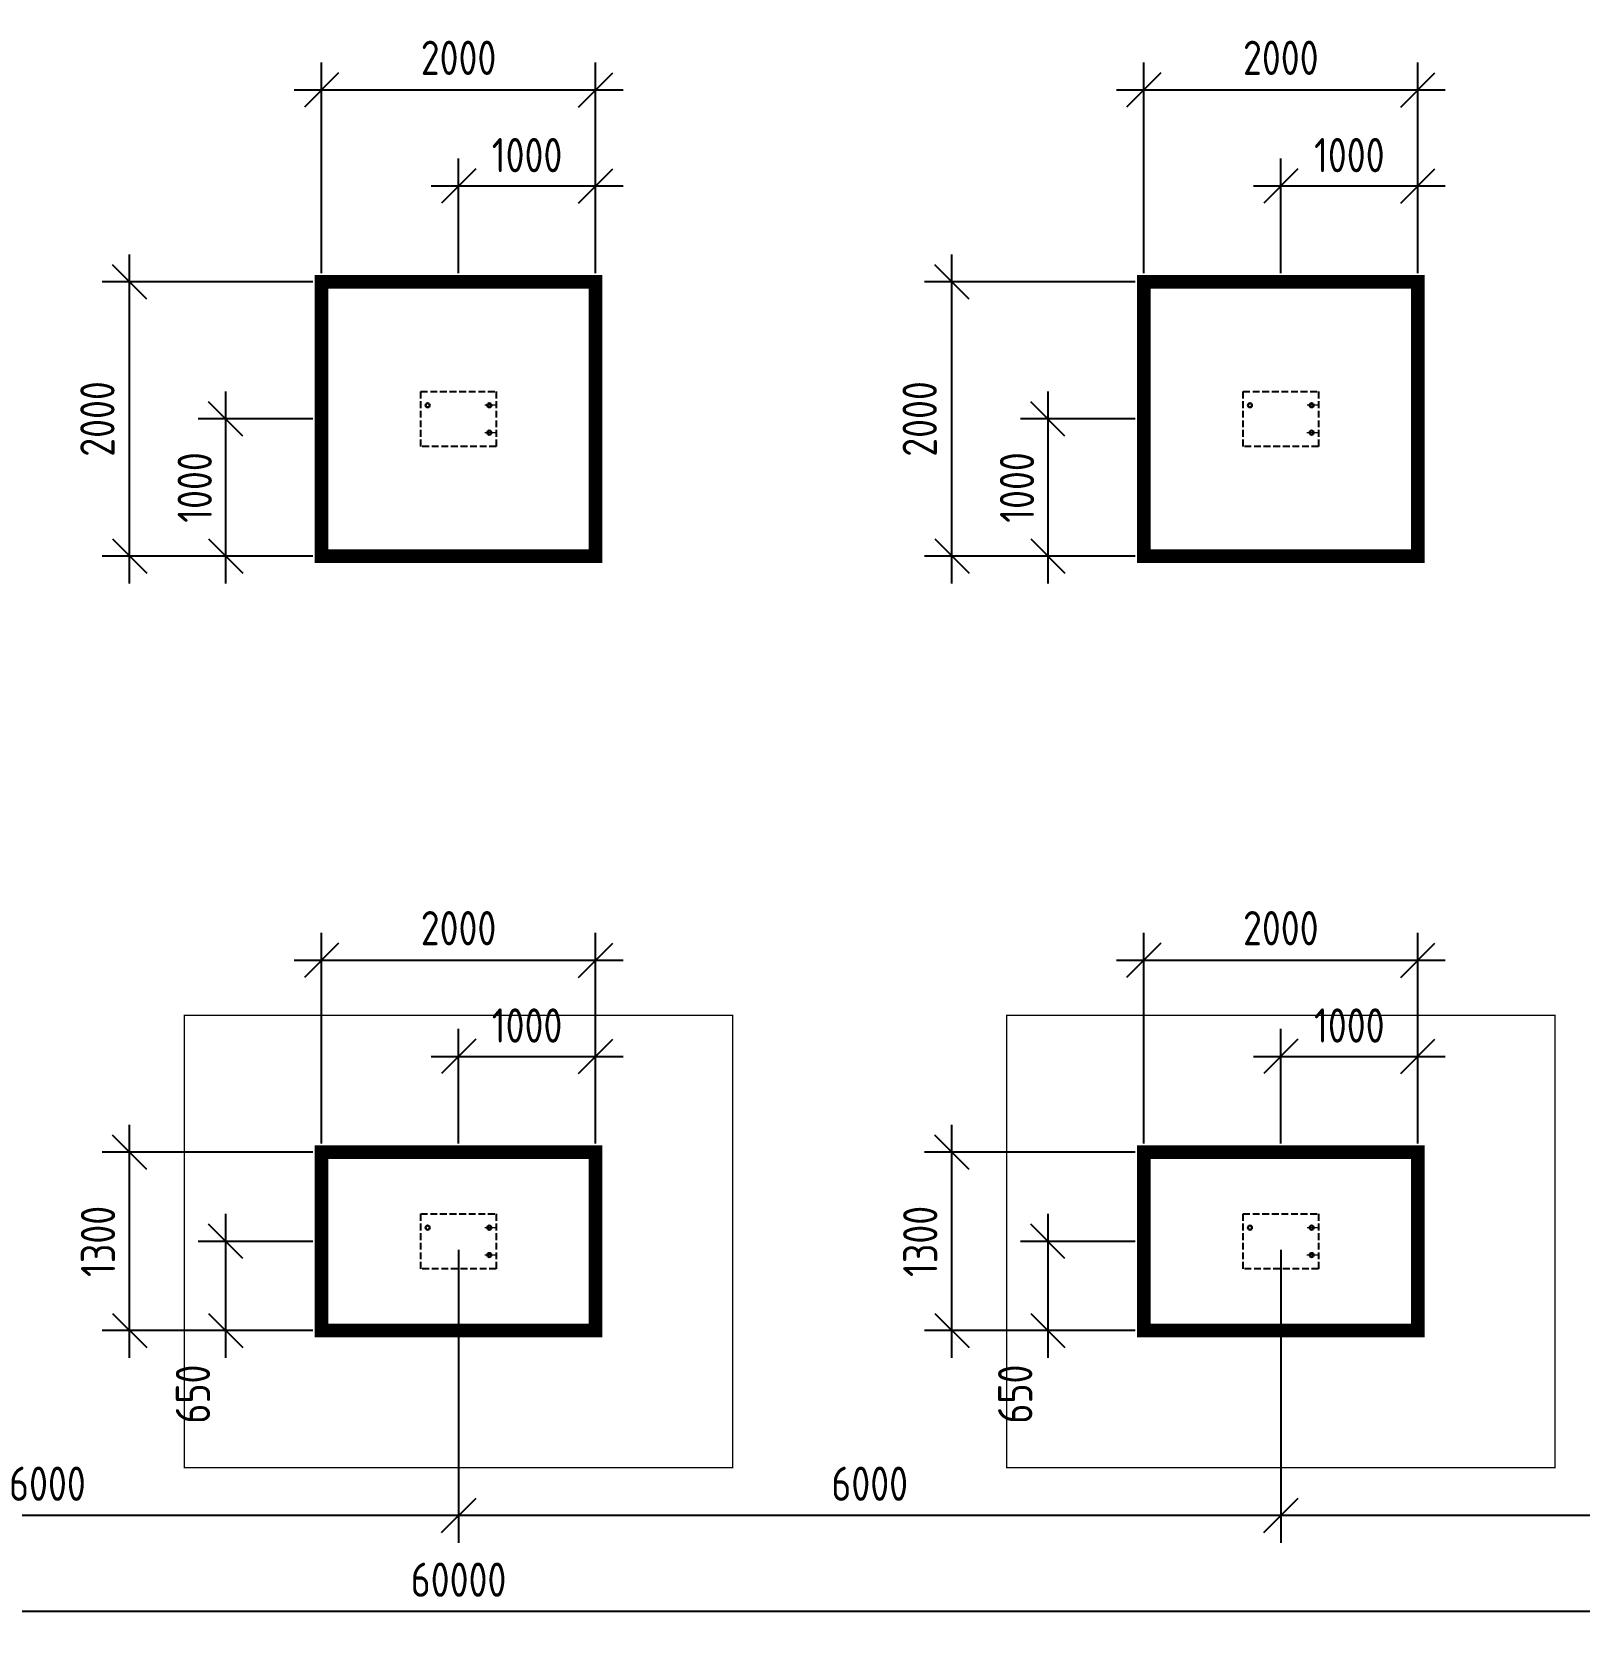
# Model space of a CAD drawing. Header units: inches. Extents: x -70075 to 28436, y 72758 to 118930.
# Drawn here: x -40064 to -28770, y 72758 to 84480 of the extents above; entities that cross this region are included whole.
import ezdxf

# ---------------------------------------------------------------- set-up
doc = ezdxf.new("R2010")
doc.units = ezdxf.units.IN
doc.header["$MEASUREMENT"] = 0
doc.linetypes.add('ГОСТ 2.303 4', pattern=[7, 5, -2, 0])
doc.linetypes.add('ГОСТ 2.303 6', pattern=[12, 8, -1.5, 1, -1.5])
doc.layers.add('Оси', color=151, linetype='Continuous', lineweight=18)
doc.styles.add('ГОСТ 2.304', font='CS_Gost2304.shx')
doc.dimstyles.new('СПДС', dxfattribs={"dimscale": 100, "dimtxt": 2.5, "dimasz": 2.5, "dimexe": 2, "dimexo": 0.625, "dimgap": 1, "dimtad": 1, "dimdec": 0, "dimtxsty": 'ГОСТ 2.304', "dimblk": 'OBLIQUE', "dimblk1": 'OBLIQUE', "dimblk2": 'OBLIQUE', "dimcen": 2.5, "dimdle": 2, "dimadec": 0, "dimazin": 2, "dimtfac": 0.75, "dimtdec": 4, "dimtmove": 1, "dimatfit": 3, "dimfxl": 1, "dimtfill": 1, "dimtolj": 1, "dimarcsym": 1})

# ---------------------------------------------------------------- blocks, each defined once
blk = doc.blocks.new('_Oblique')
at = {"color": 0, "linetype": 'ByBlock', "lineweight": -2}
blk.add_line((-0.5, -0.5), (0.5, 0.5), dxfattribs=at)
blk = doc.blocks.new('*D892')
at = {"color": 0, "lineweight": -2, "transparency": 16777216}
for p, q in [((-66952, 75596), (-66952, 72758)), ((-6952, 75596), (-6952, 72758)), ((-6752, 72958), (-67152, 72958))]:
    blk.add_line(p, q, dxfattribs=at)
at = {"layer": 'Defpoints', "color": 0, "transparency": 16777216}
for p in [(-66952, 75658), (-6952, 75658), (-66952, 72958)]:
    blk.add_point(p, dxfattribs=at)
at = {"color": 0, "lineweight": -2, "transparency": 16777216, "xscale": 250, "yscale": 250, "zscale": 250, "rotation": 180}
blk.add_blockref('_Oblique', (-66952, 72958), dxfattribs=at)
at = {"color": 0, "lineweight": -2, "transparency": 16777216, "xscale": 250, "yscale": 250, "zscale": 250}
blk.add_blockref('_Oblique', (-6952, 72958), dxfattribs=at)
at = {"color": 0, "lineweight": 25, "transparency": 16777216, "insert": (-36952, 73190), "char_height": 250, "attachment_point": 5, "style": 'ГОСТ 2.304', "bg_fill": 3, "box_fill_scale": 1.25, "bg_fill_color": 256, "bg_fill_true_color": 13158600, "bg_fill_transparency": 0}
blk.add_mtext('\\A1;60000', dxfattribs=at)
blk = doc.blocks.new('*D897')
at = {"color": 0, "lineweight": -2, "transparency": 16777216}
for p, q in [((-42952, 75596), (-42952, 73458)), ((-36952, 75596), (-36952, 73458)), ((-36752, 73658), (-43152, 73658))]:
    blk.add_line(p, q, dxfattribs=at)
at = {"layer": 'Defpoints', "color": 0, "transparency": 16777216}
for p in [(-42952, 75658), (-36952, 75658), (-42952, 73658)]:
    blk.add_point(p, dxfattribs=at)
at = {"color": 0, "lineweight": -2, "transparency": 16777216, "xscale": 250, "yscale": 250, "zscale": 250, "rotation": 180}
blk.add_blockref('_Oblique', (-42952, 73658), dxfattribs=at)
at = {"color": 0, "lineweight": -2, "transparency": 16777216, "xscale": 250, "yscale": 250, "zscale": 250}
blk.add_blockref('_Oblique', (-36952, 73658), dxfattribs=at)
at = {"color": 0, "lineweight": 25, "transparency": 16777216, "insert": (-39952, 73890), "char_height": 250, "attachment_point": 5, "style": 'ГОСТ 2.304', "bg_fill": 3, "box_fill_scale": 1.25, "bg_fill_color": 256, "bg_fill_true_color": 13158600, "bg_fill_transparency": 0}
blk.add_mtext('\\A1;6000', dxfattribs=at)
blk = doc.blocks.new('*D898')
at = {"color": 0, "lineweight": -2, "transparency": 16777216}
for p, q in [((-36952, 75596), (-36952, 73458)), ((-30952, 75596), (-30952, 73458)), ((-30752, 73658), (-37152, 73658))]:
    blk.add_line(p, q, dxfattribs=at)
at = {"layer": 'Defpoints', "color": 0, "transparency": 16777216}
for p in [(-36952, 75658), (-30952, 75658), (-36952, 73658)]:
    blk.add_point(p, dxfattribs=at)
at = {"color": 0, "lineweight": -2, "transparency": 16777216, "xscale": 250, "yscale": 250, "zscale": 250, "rotation": 180}
blk.add_blockref('_Oblique', (-36952, 73658), dxfattribs=at)
at = {"color": 0, "lineweight": -2, "transparency": 16777216, "xscale": 250, "yscale": 250, "zscale": 250}
blk.add_blockref('_Oblique', (-30952, 73658), dxfattribs=at)
at = {"color": 0, "lineweight": 25, "transparency": 16777216, "insert": (-33952, 73890), "char_height": 250, "attachment_point": 5, "style": 'ГОСТ 2.304', "bg_fill": 3, "box_fill_scale": 1.25, "bg_fill_color": 256, "bg_fill_true_color": 13158600, "bg_fill_transparency": 0}
blk.add_mtext('\\A1;6000', dxfattribs=at)
blk = doc.blocks.new('*D899')
at = {"color": 0, "lineweight": -2, "transparency": 16777216}
for p, q in [((-30952, 75596), (-30952, 73458)), ((-24952, 75596), (-24952, 73458)), ((-24752, 73658), (-31152, 73658))]:
    blk.add_line(p, q, dxfattribs=at)
at = {"layer": 'Defpoints', "color": 0, "transparency": 16777216}
for p in [(-30952, 75658), (-24952, 75658), (-30952, 73658)]:
    blk.add_point(p, dxfattribs=at)
at = {"color": 0, "lineweight": -2, "transparency": 16777216, "xscale": 250, "yscale": 250, "zscale": 250, "rotation": 180}
blk.add_blockref('_Oblique', (-30952, 73658), dxfattribs=at)
at = {"color": 0, "lineweight": -2, "transparency": 16777216, "xscale": 250, "yscale": 250, "zscale": 250}
blk.add_blockref('_Oblique', (-24952, 73658), dxfattribs=at)
at = {"color": 0, "lineweight": 25, "transparency": 16777216, "insert": (-27952, 73890), "char_height": 250, "attachment_point": 5, "style": 'ГОСТ 2.304', "bg_fill": 3, "box_fill_scale": 1.25, "bg_fill_color": 256, "bg_fill_true_color": 13158600, "bg_fill_transparency": 0}
blk.add_mtext('\\A1;6000', dxfattribs=at)
blk = doc.blocks.new('A$C7548783A')
at = {"linetype": 'ГОСТ 2.303 4', "ltscale": 10}
blk.add_lwpolyline([(-200, 275), (200, 275), (200, -275), (-200, -275)], close=True, dxfattribs=at)
at = {"lineweight": 30, "ltscale": 100}
for centre in [(100, 225), (-100, -225), (100, -225)]:
    blk.add_circle(centre, 15, dxfattribs=at)
at = {"layer": 'Оси', "linetype": 'ГОСТ 2.303 6', "ltscale": 10}
for p, q in [((-100, -271), (-100, -179)), ((100, -272), (100, -178))]:
    blk.add_line(p, q, dxfattribs=at)
blk = doc.blocks.new('*D926')
at = {"color": 0, "lineweight": -2, "transparency": 16777216}
for p, q in [((-66952, 75596), (-66952, 72758)), ((-6952, 75596), (-6952, 72758)), ((-6752, 72958), (-67152, 72958))]:
    blk.add_line(p, q, dxfattribs=at)
at = {"layer": 'Defpoints', "color": 0, "transparency": 16777216}
for p in [(-66952, 75658), (-6952, 75658), (-66952, 72958)]:
    blk.add_point(p, dxfattribs=at)
at = {"color": 0, "lineweight": -2, "transparency": 16777216, "xscale": 250, "yscale": 250, "zscale": 250, "rotation": 180}
blk.add_blockref('_Oblique', (-66952, 72958), dxfattribs=at)
at = {"color": 0, "lineweight": -2, "transparency": 16777216, "xscale": 250, "yscale": 250, "zscale": 250}
blk.add_blockref('_Oblique', (-6952, 72958), dxfattribs=at)
at = {"color": 0, "lineweight": 25, "transparency": 16777216, "insert": (-36952, 73190), "char_height": 250, "attachment_point": 5, "style": 'ГОСТ 2.304', "bg_fill": 3, "box_fill_scale": 1.25, "bg_fill_color": 256, "bg_fill_true_color": 13158600, "bg_fill_transparency": 0}
blk.add_mtext('\\A1;60000', dxfattribs=at)
blk = doc.blocks.new('*D931')
at = {"color": 0, "lineweight": -2, "transparency": 16777216}
for p, q in [((-42952, 75596), (-42952, 73458)), ((-36952, 75596), (-36952, 73458)), ((-36752, 73658), (-43152, 73658))]:
    blk.add_line(p, q, dxfattribs=at)
at = {"layer": 'Defpoints', "color": 0, "transparency": 16777216}
for p in [(-42952, 75658), (-36952, 75658), (-42952, 73658)]:
    blk.add_point(p, dxfattribs=at)
at = {"color": 0, "lineweight": -2, "transparency": 16777216, "xscale": 250, "yscale": 250, "zscale": 250, "rotation": 180}
blk.add_blockref('_Oblique', (-42952, 73658), dxfattribs=at)
at = {"color": 0, "lineweight": -2, "transparency": 16777216, "xscale": 250, "yscale": 250, "zscale": 250}
blk.add_blockref('_Oblique', (-36952, 73658), dxfattribs=at)
at = {"color": 0, "lineweight": 25, "transparency": 16777216, "insert": (-39952, 73890), "char_height": 250, "attachment_point": 5, "style": 'ГОСТ 2.304', "bg_fill": 3, "box_fill_scale": 1.25, "bg_fill_color": 256, "bg_fill_true_color": 13158600, "bg_fill_transparency": 0}
blk.add_mtext('\\A1;6000', dxfattribs=at)
blk = doc.blocks.new('*D932')
at = {"color": 0, "lineweight": -2, "transparency": 16777216}
for p, q in [((-36952, 75596), (-36952, 73458)), ((-30952, 75596), (-30952, 73458)), ((-30752, 73658), (-37152, 73658))]:
    blk.add_line(p, q, dxfattribs=at)
at = {"layer": 'Defpoints', "color": 0, "transparency": 16777216}
for p in [(-36952, 75658), (-30952, 75658), (-36952, 73658)]:
    blk.add_point(p, dxfattribs=at)
at = {"color": 0, "lineweight": -2, "transparency": 16777216, "xscale": 250, "yscale": 250, "zscale": 250, "rotation": 180}
blk.add_blockref('_Oblique', (-36952, 73658), dxfattribs=at)
at = {"color": 0, "lineweight": -2, "transparency": 16777216, "xscale": 250, "yscale": 250, "zscale": 250}
blk.add_blockref('_Oblique', (-30952, 73658), dxfattribs=at)
at = {"color": 0, "lineweight": 25, "transparency": 16777216, "insert": (-33952, 73890), "char_height": 250, "attachment_point": 5, "style": 'ГОСТ 2.304', "bg_fill": 3, "box_fill_scale": 1.25, "bg_fill_color": 256, "bg_fill_true_color": 13158600, "bg_fill_transparency": 0}
blk.add_mtext('\\A1;6000', dxfattribs=at)
blk = doc.blocks.new('*D933')
at = {"color": 0, "lineweight": -2, "transparency": 16777216}
for p, q in [((-30952, 75596), (-30952, 73458)), ((-24952, 75596), (-24952, 73458)), ((-24752, 73658), (-31152, 73658))]:
    blk.add_line(p, q, dxfattribs=at)
at = {"layer": 'Defpoints', "color": 0, "transparency": 16777216}
for p in [(-30952, 75658), (-24952, 75658), (-30952, 73658)]:
    blk.add_point(p, dxfattribs=at)
at = {"color": 0, "lineweight": -2, "transparency": 16777216, "xscale": 250, "yscale": 250, "zscale": 250, "rotation": 180}
blk.add_blockref('_Oblique', (-30952, 73658), dxfattribs=at)
at = {"color": 0, "lineweight": -2, "transparency": 16777216, "xscale": 250, "yscale": 250, "zscale": 250}
blk.add_blockref('_Oblique', (-24952, 73658), dxfattribs=at)
at = {"color": 0, "lineweight": 25, "transparency": 16777216, "insert": (-27952, 73890), "char_height": 250, "attachment_point": 5, "style": 'ГОСТ 2.304', "bg_fill": 3, "box_fill_scale": 1.25, "bg_fill_color": 256, "bg_fill_true_color": 13158600, "bg_fill_transparency": 0}
blk.add_mtext('\\A1;6000', dxfattribs=at)
blk = doc.blocks.new('*D968')
at = {"color": 0, "lineweight": -2, "transparency": 16777216}
for p, q in [((-36952, 76371), (-36952, 77208)), ((-35952, 76371), (-35952, 77208)), ((-37152, 77008), (-35752, 77008))]:
    blk.add_line(p, q, dxfattribs=at)
at = {"layer": 'Defpoints', "color": 0, "transparency": 16777216}
for p in [(-35952, 77008), (-36952, 76308), (-35952, 76308)]:
    blk.add_point(p, dxfattribs=at)
at = {"color": 0, "lineweight": -2, "transparency": 16777216, "xscale": 250, "yscale": 250, "zscale": 250, "rotation": 180}
blk.add_blockref('_Oblique', (-36952, 77008), dxfattribs=at)
at = {"color": 0, "lineweight": -2, "transparency": 16777216, "xscale": 250, "yscale": 250, "zscale": 250}
blk.add_blockref('_Oblique', (-35952, 77008), dxfattribs=at)
at = {"color": 0, "transparency": 16777216, "insert": (-36452, 77233), "char_height": 250, "attachment_point": 5, "style": 'ГОСТ 2.304', "bg_fill": 3, "box_fill_scale": 1.25, "bg_fill_color": 256, "bg_fill_true_color": 13158600, "bg_fill_transparency": 0}
blk.add_mtext('\\A1;1000', dxfattribs=at)
blk = doc.blocks.new('*D967')
at = {"color": 0, "lineweight": -2, "transparency": 16777216}
for p, q in [((-37952, 76371), (-37952, 77908)), ((-35952, 76371), (-35952, 77908)), ((-35752, 77708), (-38152, 77708))]:
    blk.add_line(p, q, dxfattribs=at)
at = {"layer": 'Defpoints', "color": 0, "transparency": 16777216}
for p in [(-37952, 77708), (-37952, 76308), (-35952, 76308)]:
    blk.add_point(p, dxfattribs=at)
at = {"color": 0, "lineweight": -2, "transparency": 16777216, "xscale": 250, "yscale": 250, "zscale": 250, "rotation": 180}
blk.add_blockref('_Oblique', (-37952, 77708), dxfattribs=at)
at = {"color": 0, "lineweight": -2, "transparency": 16777216, "xscale": 250, "yscale": 250, "zscale": 250}
blk.add_blockref('_Oblique', (-35952, 77708), dxfattribs=at)
at = {"color": 0, "transparency": 16777216, "insert": (-36952, 77943), "char_height": 250, "attachment_point": 5, "style": 'ГОСТ 2.304', "bg_fill": 3, "box_fill_scale": 1.25, "bg_fill_color": 256, "bg_fill_true_color": 13158600, "bg_fill_transparency": 0}
blk.add_mtext('\\A1;2000', dxfattribs=at)
blk = doc.blocks.new('*D966')
at = {"color": 0, "lineweight": -2, "transparency": 16777216}
for p, q in [((-38652, 75858), (-38652, 74808)), ((-38015, 75658), (-38852, 75658)), ((-38015, 75008), (-38852, 75008))]:
    blk.add_line(p, q, dxfattribs=at)
at = {"layer": 'Defpoints', "color": 0, "transparency": 16777216}
for p in [(-37952, 75658), (-38652, 75008), (-37952, 75008)]:
    blk.add_point(p, dxfattribs=at)
at = {"color": 0, "lineweight": -2, "transparency": 16777216, "xscale": 250, "yscale": 250, "zscale": 250}
for p, rotation in [((-38652, 75658), 90), ((-38652, 75008), 270)]:
    blk.add_blockref('_Oblique', p, dxfattribs=dict(at, rotation=rotation))
at = {"color": 0, "transparency": 16777216, "insert": (-38890, 74544), "char_height": 250, "attachment_point": 5, "rotation": 90, "style": 'ГОСТ 2.304', "bg_fill": 3, "box_fill_scale": 1.25, "bg_fill_color": 256, "bg_fill_true_color": 13158600, "bg_fill_transparency": 0}
blk.add_mtext('\\A1;650', dxfattribs=at)
blk = doc.blocks.new('*D965')
at = {"color": 0, "lineweight": -2, "transparency": 16777216}
for p, q in [((-39352, 74808), (-39352, 76508)), ((-38015, 76308), (-39552, 76308)), ((-38015, 75008), (-39552, 75008))]:
    blk.add_line(p, q, dxfattribs=at)
at = {"layer": 'Defpoints', "color": 0, "transparency": 16777216}
for p in [(-39352, 76308), (-37952, 76308), (-37952, 75008)]:
    blk.add_point(p, dxfattribs=at)
at = {"color": 0, "lineweight": -2, "transparency": 16777216, "xscale": 250, "yscale": 250, "zscale": 250}
for p, rotation in [((-39352, 76308), 90), ((-39352, 75008), 270)]:
    blk.add_blockref('_Oblique', p, dxfattribs=dict(at, rotation=rotation))
at = {"color": 0, "transparency": 16777216, "insert": (-39583, 75658), "char_height": 250, "attachment_point": 5, "rotation": 90, "style": 'ГОСТ 2.304', "bg_fill": 3, "box_fill_scale": 1.25, "bg_fill_color": 256, "bg_fill_true_color": 13158600, "bg_fill_transparency": 0}
blk.add_mtext('\\A1;1300', dxfattribs=at)
blk = doc.blocks.new('*D972')
at = {"color": 0, "lineweight": -2, "transparency": 16777216}
for p, q in [((-30952, 76371), (-30952, 77208)), ((-29952, 76371), (-29952, 77208)), ((-31152, 77008), (-29752, 77008))]:
    blk.add_line(p, q, dxfattribs=at)
at = {"layer": 'Defpoints', "color": 0, "transparency": 16777216}
for p in [(-29952, 77008), (-30952, 76308), (-29952, 76308)]:
    blk.add_point(p, dxfattribs=at)
at = {"color": 0, "lineweight": -2, "transparency": 16777216, "xscale": 250, "yscale": 250, "zscale": 250, "rotation": 180}
blk.add_blockref('_Oblique', (-30952, 77008), dxfattribs=at)
at = {"color": 0, "lineweight": -2, "transparency": 16777216, "xscale": 250, "yscale": 250, "zscale": 250}
blk.add_blockref('_Oblique', (-29952, 77008), dxfattribs=at)
at = {"color": 0, "transparency": 16777216, "insert": (-30452, 77233), "char_height": 250, "attachment_point": 5, "style": 'ГОСТ 2.304', "bg_fill": 3, "box_fill_scale": 1.25, "bg_fill_color": 256, "bg_fill_true_color": 13158600, "bg_fill_transparency": 0}
blk.add_mtext('\\A1;1000', dxfattribs=at)
blk = doc.blocks.new('*D971')
at = {"color": 0, "lineweight": -2, "transparency": 16777216}
for p, q in [((-31952, 76371), (-31952, 77908)), ((-29952, 76371), (-29952, 77908)), ((-29752, 77708), (-32152, 77708))]:
    blk.add_line(p, q, dxfattribs=at)
at = {"layer": 'Defpoints', "color": 0, "transparency": 16777216}
for p in [(-31952, 77708), (-31952, 76308), (-29952, 76308)]:
    blk.add_point(p, dxfattribs=at)
at = {"color": 0, "lineweight": -2, "transparency": 16777216, "xscale": 250, "yscale": 250, "zscale": 250, "rotation": 180}
blk.add_blockref('_Oblique', (-31952, 77708), dxfattribs=at)
at = {"color": 0, "lineweight": -2, "transparency": 16777216, "xscale": 250, "yscale": 250, "zscale": 250}
blk.add_blockref('_Oblique', (-29952, 77708), dxfattribs=at)
at = {"color": 0, "transparency": 16777216, "insert": (-30952, 77943), "char_height": 250, "attachment_point": 5, "style": 'ГОСТ 2.304', "bg_fill": 3, "box_fill_scale": 1.25, "bg_fill_color": 256, "bg_fill_true_color": 13158600, "bg_fill_transparency": 0}
blk.add_mtext('\\A1;2000', dxfattribs=at)
blk = doc.blocks.new('*D970')
at = {"color": 0, "lineweight": -2, "transparency": 16777216}
for p, q in [((-32652, 75858), (-32652, 74808)), ((-32015, 75658), (-32852, 75658)), ((-32015, 75008), (-32852, 75008))]:
    blk.add_line(p, q, dxfattribs=at)
at = {"layer": 'Defpoints', "color": 0, "transparency": 16777216}
for p in [(-31952, 75658), (-32652, 75008), (-31952, 75008)]:
    blk.add_point(p, dxfattribs=at)
at = {"color": 0, "lineweight": -2, "transparency": 16777216, "xscale": 250, "yscale": 250, "zscale": 250}
for p, rotation in [((-32652, 75658), 90), ((-32652, 75008), 270)]:
    blk.add_blockref('_Oblique', p, dxfattribs=dict(at, rotation=rotation))
at = {"color": 0, "transparency": 16777216, "insert": (-32890, 74544), "char_height": 250, "attachment_point": 5, "rotation": 90, "style": 'ГОСТ 2.304', "bg_fill": 3, "box_fill_scale": 1.25, "bg_fill_color": 256, "bg_fill_true_color": 13158600, "bg_fill_transparency": 0}
blk.add_mtext('\\A1;650', dxfattribs=at)
blk = doc.blocks.new('*D969')
at = {"color": 0, "lineweight": -2, "transparency": 16777216}
for p, q in [((-33352, 74808), (-33352, 76508)), ((-32015, 76308), (-33552, 76308)), ((-32015, 75008), (-33552, 75008))]:
    blk.add_line(p, q, dxfattribs=at)
at = {"layer": 'Defpoints', "color": 0, "transparency": 16777216}
for p in [(-33352, 76308), (-31952, 76308), (-31952, 75008)]:
    blk.add_point(p, dxfattribs=at)
at = {"color": 0, "lineweight": -2, "transparency": 16777216, "xscale": 250, "yscale": 250, "zscale": 250}
for p, rotation in [((-33352, 76308), 90), ((-33352, 75008), 270)]:
    blk.add_blockref('_Oblique', p, dxfattribs=dict(at, rotation=rotation))
at = {"color": 0, "transparency": 16777216, "insert": (-33583, 75658), "char_height": 250, "attachment_point": 5, "rotation": 90, "style": 'ГОСТ 2.304', "bg_fill": 3, "box_fill_scale": 1.25, "bg_fill_color": 256, "bg_fill_true_color": 13158600, "bg_fill_transparency": 0}
blk.add_mtext('\\A1;1300', dxfattribs=at)
blk = doc.blocks.new('*D1006')
at = {"color": 0, "lineweight": -2, "transparency": 16777216}
for p, q in [((-36952, 82721), (-36952, 83558)), ((-35952, 82721), (-35952, 83558)), ((-37152, 83358), (-35752, 83358))]:
    blk.add_line(p, q, dxfattribs=at)
at = {"layer": 'Defpoints', "color": 0, "transparency": 16777216}
for p in [(-35952, 83358), (-36952, 82658), (-35952, 82658)]:
    blk.add_point(p, dxfattribs=at)
at = {"color": 0, "lineweight": -2, "transparency": 16777216, "xscale": 250, "yscale": 250, "zscale": 250, "rotation": 180}
blk.add_blockref('_Oblique', (-36952, 83358), dxfattribs=at)
at = {"color": 0, "lineweight": -2, "transparency": 16777216, "xscale": 250, "yscale": 250, "zscale": 250}
blk.add_blockref('_Oblique', (-35952, 83358), dxfattribs=at)
at = {"color": 0, "transparency": 16777216, "insert": (-36452, 83583), "char_height": 250, "attachment_point": 5, "style": 'ГОСТ 2.304', "bg_fill": 3, "box_fill_scale": 1.25, "bg_fill_color": 256, "bg_fill_true_color": 13158600, "bg_fill_transparency": 0}
blk.add_mtext('\\A1;1000', dxfattribs=at)
blk = doc.blocks.new('*D1005')
at = {"color": 0, "lineweight": -2, "transparency": 16777216}
for p, q in [((-37952, 82721), (-37952, 84258)), ((-35952, 82721), (-35952, 84258)), ((-35752, 84058), (-38152, 84058))]:
    blk.add_line(p, q, dxfattribs=at)
at = {"layer": 'Defpoints', "color": 0, "transparency": 16777216}
for p in [(-37952, 84058), (-37952, 82658), (-35952, 82658)]:
    blk.add_point(p, dxfattribs=at)
at = {"color": 0, "lineweight": -2, "transparency": 16777216, "xscale": 250, "yscale": 250, "zscale": 250, "rotation": 180}
blk.add_blockref('_Oblique', (-37952, 84058), dxfattribs=at)
at = {"color": 0, "lineweight": -2, "transparency": 16777216, "xscale": 250, "yscale": 250, "zscale": 250}
blk.add_blockref('_Oblique', (-35952, 84058), dxfattribs=at)
at = {"color": 0, "transparency": 16777216, "insert": (-36952, 84293), "char_height": 250, "attachment_point": 5, "style": 'ГОСТ 2.304', "bg_fill": 3, "box_fill_scale": 1.25, "bg_fill_color": 256, "bg_fill_true_color": 13158600, "bg_fill_transparency": 0}
blk.add_mtext('\\A1;2000', dxfattribs=at)
blk = doc.blocks.new('*D1004')
at = {"color": 0, "lineweight": -2, "transparency": 16777216}
for p, q in [((-38652, 81858), (-38652, 80458)), ((-38015, 81658), (-38852, 81658)), ((-38015, 80658), (-38852, 80658))]:
    blk.add_line(p, q, dxfattribs=at)
at = {"layer": 'Defpoints', "color": 0, "transparency": 16777216}
for p in [(-37952, 81658), (-38652, 80658), (-37952, 80658)]:
    blk.add_point(p, dxfattribs=at)
at = {"color": 0, "lineweight": -2, "transparency": 16777216, "xscale": 250, "yscale": 250, "zscale": 250}
for p, rotation in [((-38652, 81658), 90), ((-38652, 80658), 270)]:
    blk.add_blockref('_Oblique', p, dxfattribs=dict(at, rotation=rotation))
at = {"color": 0, "transparency": 16777216, "insert": (-38877, 81158), "char_height": 250, "attachment_point": 5, "rotation": 90, "style": 'ГОСТ 2.304', "bg_fill": 3, "box_fill_scale": 1.25, "bg_fill_color": 256, "bg_fill_true_color": 13158600, "bg_fill_transparency": 0}
blk.add_mtext('\\A1;1000', dxfattribs=at)
blk = doc.blocks.new('*D1003')
at = {"color": 0, "lineweight": -2, "transparency": 16777216}
for p, q in [((-39352, 80458), (-39352, 82858)), ((-38015, 82658), (-39552, 82658)), ((-38015, 80658), (-39552, 80658))]:
    blk.add_line(p, q, dxfattribs=at)
at = {"layer": 'Defpoints', "color": 0, "transparency": 16777216}
for p in [(-39352, 82658), (-37952, 82658), (-37952, 80658)]:
    blk.add_point(p, dxfattribs=at)
at = {"color": 0, "lineweight": -2, "transparency": 16777216, "xscale": 250, "yscale": 250, "zscale": 250}
for p, rotation in [((-39352, 82658), 90), ((-39352, 80658), 270)]:
    blk.add_blockref('_Oblique', p, dxfattribs=dict(at, rotation=rotation))
at = {"color": 0, "transparency": 16777216, "insert": (-39587, 81658), "char_height": 250, "attachment_point": 5, "rotation": 90, "style": 'ГОСТ 2.304', "bg_fill": 3, "box_fill_scale": 1.25, "bg_fill_color": 256, "bg_fill_true_color": 13158600, "bg_fill_transparency": 0}
blk.add_mtext('\\A1;2000', dxfattribs=at)
blk = doc.blocks.new('*D1010')
at = {"color": 0, "lineweight": -2, "transparency": 16777216}
for p, q in [((-30952, 82721), (-30952, 83558)), ((-29952, 82721), (-29952, 83558)), ((-31152, 83358), (-29752, 83358))]:
    blk.add_line(p, q, dxfattribs=at)
at = {"layer": 'Defpoints', "color": 0, "transparency": 16777216}
for p in [(-29952, 83358), (-30952, 82658), (-29952, 82658)]:
    blk.add_point(p, dxfattribs=at)
at = {"color": 0, "lineweight": -2, "transparency": 16777216, "xscale": 250, "yscale": 250, "zscale": 250, "rotation": 180}
blk.add_blockref('_Oblique', (-30952, 83358), dxfattribs=at)
at = {"color": 0, "lineweight": -2, "transparency": 16777216, "xscale": 250, "yscale": 250, "zscale": 250}
blk.add_blockref('_Oblique', (-29952, 83358), dxfattribs=at)
at = {"color": 0, "transparency": 16777216, "insert": (-30452, 83583), "char_height": 250, "attachment_point": 5, "style": 'ГОСТ 2.304', "bg_fill": 3, "box_fill_scale": 1.25, "bg_fill_color": 256, "bg_fill_true_color": 13158600, "bg_fill_transparency": 0}
blk.add_mtext('\\A1;1000', dxfattribs=at)
blk = doc.blocks.new('*D1009')
at = {"color": 0, "lineweight": -2, "transparency": 16777216}
for p, q in [((-31952, 82721), (-31952, 84258)), ((-29952, 82721), (-29952, 84258)), ((-29752, 84058), (-32152, 84058))]:
    blk.add_line(p, q, dxfattribs=at)
at = {"layer": 'Defpoints', "color": 0, "transparency": 16777216}
for p in [(-31952, 84058), (-31952, 82658), (-29952, 82658)]:
    blk.add_point(p, dxfattribs=at)
at = {"color": 0, "lineweight": -2, "transparency": 16777216, "xscale": 250, "yscale": 250, "zscale": 250, "rotation": 180}
blk.add_blockref('_Oblique', (-31952, 84058), dxfattribs=at)
at = {"color": 0, "lineweight": -2, "transparency": 16777216, "xscale": 250, "yscale": 250, "zscale": 250}
blk.add_blockref('_Oblique', (-29952, 84058), dxfattribs=at)
at = {"color": 0, "transparency": 16777216, "insert": (-30952, 84293), "char_height": 250, "attachment_point": 5, "style": 'ГОСТ 2.304', "bg_fill": 3, "box_fill_scale": 1.25, "bg_fill_color": 256, "bg_fill_true_color": 13158600, "bg_fill_transparency": 0}
blk.add_mtext('\\A1;2000', dxfattribs=at)
blk = doc.blocks.new('*D1008')
at = {"color": 0, "lineweight": -2, "transparency": 16777216}
for p, q in [((-32652, 81858), (-32652, 80458)), ((-32015, 81658), (-32852, 81658)), ((-32015, 80658), (-32852, 80658))]:
    blk.add_line(p, q, dxfattribs=at)
at = {"layer": 'Defpoints', "color": 0, "transparency": 16777216}
for p in [(-31952, 81658), (-32652, 80658), (-31952, 80658)]:
    blk.add_point(p, dxfattribs=at)
at = {"color": 0, "lineweight": -2, "transparency": 16777216, "xscale": 250, "yscale": 250, "zscale": 250}
for p, rotation in [((-32652, 81658), 90), ((-32652, 80658), 270)]:
    blk.add_blockref('_Oblique', p, dxfattribs=dict(at, rotation=rotation))
at = {"color": 0, "transparency": 16777216, "insert": (-32877, 81158), "char_height": 250, "attachment_point": 5, "rotation": 90, "style": 'ГОСТ 2.304', "bg_fill": 3, "box_fill_scale": 1.25, "bg_fill_color": 256, "bg_fill_true_color": 13158600, "bg_fill_transparency": 0}
blk.add_mtext('\\A1;1000', dxfattribs=at)
blk = doc.blocks.new('*D1007')
at = {"color": 0, "lineweight": -2, "transparency": 16777216}
for p, q in [((-33352, 80458), (-33352, 82858)), ((-32015, 82658), (-33552, 82658)), ((-32015, 80658), (-33552, 80658))]:
    blk.add_line(p, q, dxfattribs=at)
at = {"layer": 'Defpoints', "color": 0, "transparency": 16777216}
for p in [(-33352, 82658), (-31952, 82658), (-31952, 80658)]:
    blk.add_point(p, dxfattribs=at)
at = {"color": 0, "lineweight": -2, "transparency": 16777216, "xscale": 250, "yscale": 250, "zscale": 250}
for p, rotation in [((-33352, 82658), 90), ((-33352, 80658), 270)]:
    blk.add_blockref('_Oblique', p, dxfattribs=dict(at, rotation=rotation))
at = {"color": 0, "transparency": 16777216, "insert": (-33587, 81658), "char_height": 250, "attachment_point": 5, "rotation": 90, "style": 'ГОСТ 2.304', "bg_fill": 3, "box_fill_scale": 1.25, "bg_fill_color": 256, "bg_fill_true_color": 13158600, "bg_fill_transparency": 0}
blk.add_mtext('\\A1;2000', dxfattribs=at)

msp = doc.modelspace()

# ---------------------------------------------------------------- linework, layer by layer
at = {"color": 5, "ltscale": 100, "const_width": 100}
for points in [[(-37952.4, 80658.1), (-37952.4, 82658.1), (-35952.4, 82658.1), (-35952.4, 80658.1)], [(-31952.4, 80658.1), (-31952.4, 82658.1), (-29952.4, 82658.1), (-29952.4, 80658.1)]]:
    msp.add_lwpolyline(points, close=True, dxfattribs=at)

# ---------------------------------------------------------------- block references
at = {"ltscale": 100, "rotation": 90}
for p in [(-36952.4, 81658.1), (-30952.4, 81658.1)]:
    msp.add_blockref('A$C7548783A', p, dxfattribs=at)

# ---------------------------------------------------------------- dimensions: what is measured, and where the dimension line sits
at = {"lineweight": 25}
dim = msp.add_linear_dim(base=(-66952.4, 72958.1), p1=(-6952.4, 75658.1), p2=(-66952.4, 75658.1), dimstyle='СПДС', dxfattribs=at)
dim.commit()
dim.dimension.update_dxf_attribs({"geometry": '*D892', "text_midpoint": (-36952.4, 73190.4)})

# ---------------------------------------------------------------- next in the draw order: dimensions: what is measured, and where the dimension line sits
for base, p1, p2, picture, middle in [((-35952.4, 83358.1), (-36952.4, 82658.1), (-35952.4, 82658.1), '*D1006', (-36452.4, 83583.1)), ((-29952.4, 83358.1), (-30952.4, 82658.1), (-29952.4, 82658.1), '*D1010', (-30452.4, 83583.1))]:
    dim = msp.add_linear_dim(base=base, p1=p1, p2=p2, dimstyle='СПДС', override={"dimtmove": 1})
    dim.commit()
    dim.dimension.update_dxf_attribs({"geometry": picture, "text_midpoint": middle})
for base, p1, p2, picture, middle in [((-38652.4, 80658.1), (-37952.4, 81658.1), (-37952.4, 80658.1), '*D1004', (-38877.4, 81158.1)), ((-32652.4, 80658.1), (-31952.4, 81658.1), (-31952.4, 80658.1), '*D1008', (-32877.4, 81158.1))]:
    dim = msp.add_linear_dim(base=base, p1=p1, p2=p2, angle=90, dimstyle='СПДС', override={"dimtmove": 1})
    dim.commit()
    dim.dimension.update_dxf_attribs({"geometry": picture, "text_midpoint": middle})
dim = msp.add_linear_dim(base=(-42952.4, 73658.1), p1=(-36952.4, 75658.1), p2=(-42952.4, 75658.1), dimstyle='СПДС', dxfattribs=at)
dim.commit()
dim.dimension.update_dxf_attribs({"geometry": '*D897', "text_midpoint": (-39952.4, 73890.4)})

# ---------------------------------------------------------------- next in the draw order: dimensions: what is measured, and where the dimension line sits
for base, p1, p2, picture, middle in [((-37952.4, 84058.1), (-35952.4, 82658.1), (-37952.4, 82658.1), '*D1005', (-36952.4, 84292.8)), ((-31952.4, 84058.1), (-29952.4, 82658.1), (-31952.4, 82658.1), '*D1009', (-30952.4, 84292.8))]:
    dim = msp.add_linear_dim(base=base, p1=p1, p2=p2, dimstyle='СПДС')
    dim.commit()
    dim.dimension.update_dxf_attribs({"geometry": picture, "text_midpoint": middle})
dim = msp.add_linear_dim(base=(-36952.4, 73658.1), p1=(-30952.4, 75658.1), p2=(-36952.4, 75658.1), dimstyle='СПДС', dxfattribs=at)
dim.commit()
dim.dimension.update_dxf_attribs({"geometry": '*D898', "text_midpoint": (-33952.4, 73890.4)})

# ---------------------------------------------------------------- next in the draw order: linework, layer by layer
at = {"color": 3, "ltscale": 100, "const_width": 100}
msp.add_lwpolyline([(-37952.4, 75008.1), (-37952.4, 76308.1), (-35952.4, 76308.1), (-35952.4, 75008.1)], close=True, dxfattribs=at)

# ---------------------------------------------------------------- next in the draw order: block references
at = {"ltscale": 100, "rotation": 90}
msp.add_blockref('A$C7548783A', (-36952.4, 75658.1), dxfattribs=at)

# ---------------------------------------------------------------- next in the draw order: dimensions: what is measured, and where the dimension line sits
for base, p1, p2, picture, middle in [((-39352.4, 82658.1), (-37952.4, 80658.1), (-37952.4, 82658.1), '*D1003', (-39587.1, 81658.1)), ((-33352.4, 82658.1), (-31952.4, 80658.1), (-31952.4, 82658.1), '*D1007', (-33587.1, 81658.1))]:
    dim = msp.add_linear_dim(base=base, p1=p1, p2=p2, angle=90, dimstyle='СПДС')
    dim.commit()
    dim.dimension.update_dxf_attribs({"geometry": picture, "text_midpoint": middle})
at = {"lineweight": 25}
dim = msp.add_linear_dim(base=(-30952.4, 73658.1), p1=(-24952.4, 75658.1), p2=(-30952.4, 75658.1), dimstyle='СПДС', dxfattribs=at)
dim.commit()
dim.dimension.update_dxf_attribs({"geometry": '*D899', "text_midpoint": (-27952.4, 73890.4)})

# ---------------------------------------------------------------- next in the draw order: linework, layer by layer
at = {"color": 3, "ltscale": 100, "const_width": 100}
msp.add_lwpolyline([(-31952.4, 75008.1), (-31952.4, 76308.1), (-29952.4, 76308.1), (-29952.4, 75008.1)], close=True, dxfattribs=at)

# ---------------------------------------------------------------- next in the draw order: block references
at = {"ltscale": 100, "rotation": 90}
msp.add_blockref('A$C7548783A', (-30952.4, 75658.1), dxfattribs=at)

# ---------------------------------------------------------------- next in the draw order: dimensions: what is measured, and where the dimension line sits
dim = msp.add_linear_dim(base=(-35952.4, 77008.1), p1=(-36952.4, 76308.1), p2=(-35952.4, 76308.1), dimstyle='СПДС', override={"dimtmove": 1})
dim.commit()
dim.dimension.update_dxf_attribs({"geometry": '*D968', "text_midpoint": (-36452.4, 77233.1)})

# ---------------------------------------------------------------- next in the draw order: dimensions: what is measured, and where the dimension line sits
dim = msp.add_linear_dim(base=(-37952.4, 77708.1), p1=(-35952.4, 76308.1), p2=(-37952.4, 76308.1), dimstyle='СПДС')
dim.commit()
dim.dimension.update_dxf_attribs({"geometry": '*D967', "text_midpoint": (-36952.4, 77942.8)})
dim = msp.add_linear_dim(base=(-29952.4, 77008.1), p1=(-30952.4, 76308.1), p2=(-29952.4, 76308.1), dimstyle='СПДС', override={"dimtmove": 1})
dim.commit()
dim.dimension.update_dxf_attribs({"geometry": '*D972', "text_midpoint": (-30452.4, 77233.1)})
at = {"lineweight": 25}
dim = msp.add_linear_dim(base=(-66952.4, 72958.1), p1=(-6952.4, 75658.1), p2=(-66952.4, 75658.1), dimstyle='СПДС', dxfattribs=at)
dim.commit()
dim.dimension.update_dxf_attribs({"geometry": '*D926', "text_midpoint": (-36952.4, 73190.4)})

# ---------------------------------------------------------------- next in the draw order: dimensions: what is measured, and where the dimension line sits
dim = msp.add_linear_dim(base=(-31952.4, 77708.1), p1=(-29952.4, 76308.1), p2=(-31952.4, 76308.1), dimstyle='СПДС')
dim.commit()
dim.dimension.update_dxf_attribs({"geometry": '*D971', "text_midpoint": (-30952.4, 77942.8)})
dim = msp.add_linear_dim(base=(-42952.4, 73658.1), p1=(-36952.4, 75658.1), p2=(-42952.4, 75658.1), dimstyle='СПДС', dxfattribs=at)
dim.commit()
dim.dimension.update_dxf_attribs({"geometry": '*D931', "text_midpoint": (-39952.4, 73890.4)})

# ---------------------------------------------------------------- next in the draw order: dimensions: what is measured, and where the dimension line sits
dim = msp.add_linear_dim(base=(-38652.4, 75008.1), p1=(-37952.4, 75658.1), p2=(-37952.4, 75008.1), angle=90, dimstyle='СПДС')
dim.commit()
dim.dimension.update_dxf_attribs({"geometry": '*D966', "text_midpoint": (-38652.4, 74544.2), "dimtype": 160})
dim = msp.add_linear_dim(base=(-36952.4, 73658.1), p1=(-30952.4, 75658.1), p2=(-36952.4, 75658.1), dimstyle='СПДС', dxfattribs=at)
dim.commit()
dim.dimension.update_dxf_attribs({"geometry": '*D932', "text_midpoint": (-33952.4, 73890.4)})

# ---------------------------------------------------------------- next in the draw order: dimensions: what is measured, and where the dimension line sits
dim = msp.add_linear_dim(base=(-39352.4, 76308.1), p1=(-37952.4, 75008.1), p2=(-37952.4, 76308.1), angle=90, dimstyle='СПДС')
dim.commit()
dim.dimension.update_dxf_attribs({"geometry": '*D965', "text_midpoint": (-39582.6, 75658.1)})
dim = msp.add_linear_dim(base=(-32652.4, 75008.1), p1=(-31952.4, 75658.1), p2=(-31952.4, 75008.1), angle=90, dimstyle='СПДС')
dim.commit()
dim.dimension.update_dxf_attribs({"geometry": '*D970', "text_midpoint": (-32652.4, 74544.2), "dimtype": 160})
dim = msp.add_linear_dim(base=(-30952.4, 73658.1), p1=(-24952.4, 75658.1), p2=(-30952.4, 75658.1), dimstyle='СПДС', dxfattribs=at)
dim.commit()
dim.dimension.update_dxf_attribs({"geometry": '*D933', "text_midpoint": (-27952.4, 73890.4)})

# ---------------------------------------------------------------- next in the draw order: linework, layer by layer
at = {"color": 3, "linetype": 'ГОСТ 2.303 4', "ltscale": 100, "const_width": 10}
msp.add_lwpolyline([(-38952.4, 74008.1), (-38952.4, 77308.1), (-34952.4, 77308.1), (-34952.4, 74008.1)], close=True, dxfattribs=at)

# ---------------------------------------------------------------- next in the draw order: dimensions: what is measured, and where the dimension line sits
dim = msp.add_linear_dim(base=(-33352.4, 76308.1), p1=(-31952.4, 75008.1), p2=(-31952.4, 76308.1), angle=90, dimstyle='СПДС')
dim.commit()
dim.dimension.update_dxf_attribs({"geometry": '*D969', "text_midpoint": (-33582.6, 75658.1)})

# ---------------------------------------------------------------- next in the draw order: linework, layer by layer
msp.add_lwpolyline([(-32952.4, 74008.1), (-32952.4, 77308.1), (-28952.4, 77308.1), (-28952.4, 74008.1)], close=True, dxfattribs=at)

doc.saveas('drawing.dxf')
